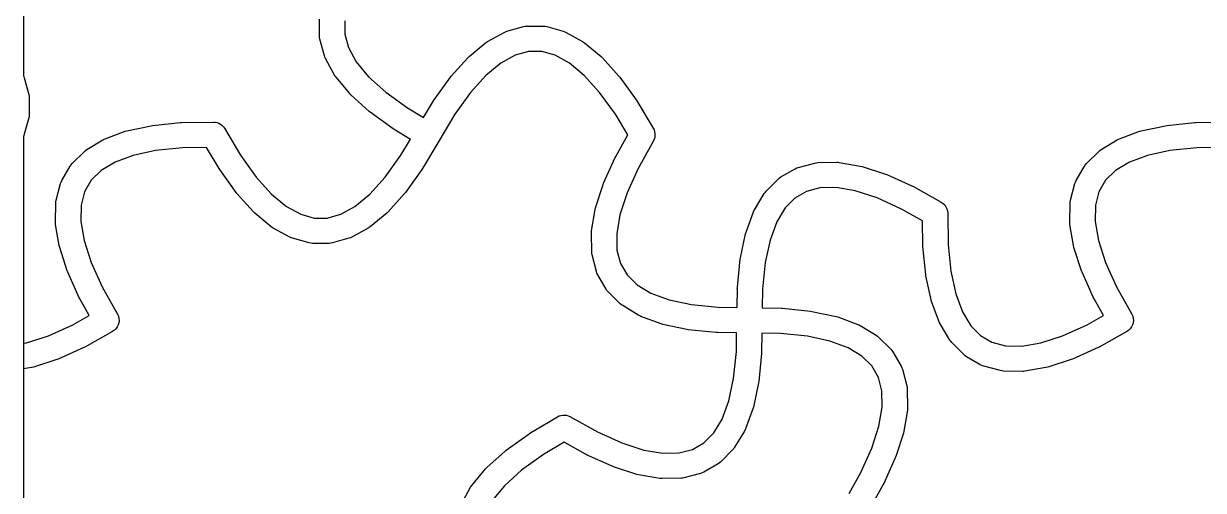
# Model space of a CAD drawing. Header units: millimetres. Extents: x 0 to 304, y 0 to 228.
# Drawn here: x 0 to 69.9, y 130.2 to 157.9 of the extents above; entities that cross this region are included whole.
import ezdxf

# ---------------------------------------------------------------- set-up
doc = ezdxf.new("R2010")
doc.units = ezdxf.units.MM
doc.layers.add('VISIBLE', color=7, linetype='CONTINUOUS')

msp = doc.modelspace()

# ---------------------------------------------------------------- linework, layer by layer
at = {"layer": 'VISIBLE'}
for p, q in [((0, 180.425513), (0, 154.775249)), ((17.525465, 157.149663), (17.525465, 158.131441)), ((19.025465, 158.029965), (19.025465, 157.251139)), ((27.491545, 156.816776), (28.471937, 157.357841)), ((28.471937, 157.357841), (28.551524, 157.395841)), ((28.551524, 157.395841), (28.635022, 157.424237)), ((28.635022, 157.424237), (29.616454, 157.694769)), ((29.616454, 157.694769), (29.715198, 157.714963)), ((29.715198, 157.714963), (29.815759, 157.721735)), ((29.815759, 157.721735), (30.797538, 157.721735)), ((30.797538, 157.721735), (30.898098, 157.714963)), ((30.898098, 157.714963), (30.996842, 157.694769)), ((30.996842, 157.694769), (31.978274, 157.424237)), ((31.978274, 157.424237), (32.061772, 157.395841)), ((32.061772, 157.395841), (32.141359, 157.357841)), ((32.141359, 157.357841), (33.121751, 156.816776)), ((17.532237, 157.049102), (17.525465, 157.149663)), ((17.552431, 156.950358), (17.532237, 157.049102)), ((17.822964, 155.968926), (17.552431, 156.950358)), ((19.025465, 157.251139), (19.245472, 156.453002)), ((26.396516, 155.92585), (27.375174, 156.737448)), ((27.375174, 156.737448), (27.431493, 156.77985)), ((27.431493, 156.77985), (27.491545, 156.816776)), ((33.121751, 156.816776), (33.181803, 156.77985)), ((33.181803, 156.77985), (33.238123, 156.737448)), ((33.238123, 156.737448), (34.21678, 155.92585)), ((17.851359, 155.885428), (17.822964, 155.968926)), ((17.889359, 155.805841), (17.851359, 155.885428)), ((19.245472, 156.453002), (19.709524, 155.612156)), ((26.3184, 155.850921), (26.396516, 155.92585)), ((29.119098, 156.001728), (28.278252, 155.537676)), ((29.917235, 156.221735), (29.119098, 156.001728)), ((30.696061, 156.221735), (29.917235, 156.221735)), ((31.494198, 156.001728), (30.696061, 156.221735)), ((32.335044, 155.537676), (31.494198, 156.001728)), ((34.21678, 155.92585), (34.294897, 155.850921)), ((18.430424, 154.825449), (17.889359, 155.805841)), ((19.709524, 155.612156), (20.441331, 154.729713)), ((25.34217, 154.768791), (26.3184, 155.850921)), ((28.278252, 155.537676), (27.395809, 154.805869)), ((33.217487, 154.805869), (32.335044, 155.537676)), ((34.294897, 155.850921), (35.271126, 154.768791)), ((0, 154.775249), (0.013415, 154.747153)), ((0.013415, 154.747153), (0.04181, 154.663656)), ((0.04181, 154.663656), (0.312343, 153.682224)), ((18.467351, 154.765397), (18.430424, 154.825449)), ((18.509752, 154.709077), (18.467351, 154.765397)), ((19.32135, 153.73042), (18.509752, 154.709077)), ((20.441331, 154.729713), (21.452409, 153.817582)), ((24.317117, 153.351736), (25.290225, 154.704399)), ((25.290225, 154.704399), (25.34217, 154.768791)), ((27.395809, 154.805869), (26.483678, 153.794791)), ((34.129618, 153.794791), (33.217487, 154.805869)), ((35.271126, 154.768791), (35.323071, 154.704399)), ((35.323071, 154.704399), (36.296179, 153.351736)), ((21.452409, 153.817582), (22.745457, 152.887361)), ((26.483678, 153.794791), (25.553457, 152.501743)), ((35.059839, 152.501743), (34.129618, 153.794791)), ((0.312343, 153.682224), (0.332537, 153.583479)), ((0.332537, 153.583479), (0.339309, 153.482919)), ((0.339309, 153.482919), (0.339309, 152.50114)), ((19.396279, 153.652303), (19.32135, 153.73042)), ((20.47841, 152.676074), (19.396279, 153.652303)), ((23.697243, 152.319002), (24.282013, 153.298269)), ((24.282013, 153.298269), (24.317117, 153.351736)), ((36.296179, 153.351736), (36.331283, 153.298269)), ((36.331283, 153.298269), (37.300576, 151.675074)), ((0.332537, 152.40058), (0.312343, 152.301835)), ((0.339309, 152.50114), (0.332537, 152.40058)), ((20.542802, 152.624129), (20.47841, 152.676074)), ((21.895464, 151.651021), (20.542802, 152.624129)), ((22.745457, 152.887361), (23.697243, 152.319002)), ((25.553457, 152.501743), (24.600576, 150.90603)), ((35.790717, 151.277802), (35.059839, 152.501743)), ((0.312343, 152.301835), (0.04181, 151.320403)), ((6.126377, 151.5254), (7.551644, 151.829774)), ((7.551644, 151.829774), (7.633382, 151.842564)), ((7.633382, 151.842564), (9.291376, 152.008968)), ((9.291376, 152.008968), (9.355231, 152.012636)), ((9.355231, 152.012636), (11.245606, 152.040471)), ((11.245606, 152.040471), (11.357499, 152.033741)), ((11.357499, 152.033741), (11.467139, 152.010409)), ((11.467139, 152.010409), (11.572077, 151.970996)), ((11.572077, 151.970996), (11.669969, 151.916384)), ((11.669969, 151.916384), (11.758628, 151.847792)), ((11.758628, 151.847792), (11.836074, 151.766752)), ((11.836074, 151.766752), (11.900576, 151.675074)), ((66.223423, 151.5254), (67.648689, 151.829774)), ((67.648689, 151.829774), (67.730427, 151.842564)), ((67.730427, 151.842564), (69.388421, 152.008968)), ((69.388421, 152.008968), (69.452277, 152.012636)), ((69.452277, 152.012636), (70.909686, 152.034096)), ((0.013415, 151.236905), (0, 151.208809)), ((0, 151.208809), (0, 138.938192)), ((0.04181, 151.320403), (0.013415, 151.236905)), ((3.744577, 150.413842), (4.703349, 150.992353)), ((4.703349, 150.992353), (4.765354, 151.025897)), ((4.765354, 151.025897), (4.830235, 151.05347)), ((4.830235, 151.05347), (6.022428, 151.495213)), ((6.022428, 151.495213), (6.126377, 151.5254)), ((11.900576, 151.675074), (12.853457, 150.079361)), ((21.948931, 151.615917), (21.895464, 151.651021)), ((21.948931, 151.615917), (22.928199, 151.031146)), ((22.359839, 150.079361), (22.928199, 151.031146)), ((35.080597, 150.004919), (35.790717, 151.277802)), ((37.300576, 151.675074), (37.350694, 151.574807)), ((37.358762, 151.026855), (37.311618, 150.925155)), ((37.350694, 151.574807), (37.385308, 151.46819)), ((37.390222, 151.134445), (37.358762, 151.026855)), ((37.385308, 151.46819), (37.403645, 151.357605)), ((37.405295, 151.245522), (37.390222, 151.134445)), ((37.403645, 151.357605), (37.405295, 151.245522)), ((63.841623, 150.413842), (64.800394, 150.992353)), ((64.800394, 150.992353), (64.8624, 151.025897)), ((64.8624, 151.025897), (64.92728, 151.05347)), ((64.92728, 151.05347), (66.119473, 151.495213)), ((66.119473, 151.495213), (66.223423, 151.5254)), ((2.880531, 149.591125), (3.605535, 150.305804)), ((3.605535, 150.305804), (3.671874, 150.363917)), ((3.671874, 150.363917), (3.744577, 150.413842)), ((7.824399, 150.354199), (6.492714, 150.06981)), ((9.409322, 150.51327), (7.824399, 150.354199)), ((10.834724, 150.534258), (9.409322, 150.51327)), ((11.582013, 149.282835), (10.834724, 150.534258)), ((24.600576, 150.90603), (23.631283, 149.282835)), ((37.311618, 150.925155), (36.406131, 149.302079)), ((62.977576, 149.591125), (63.70258, 150.305804)), ((63.70258, 150.305804), (63.76892, 150.363917)), ((63.76892, 150.363917), (63.841623, 150.413842)), ((67.921444, 150.354199), (66.589759, 150.06981)), ((69.506367, 150.51327), (67.921444, 150.354199)), ((70.93177, 150.534258), (69.506367, 150.51327)), ((2.81367, 149.515707), (2.880531, 149.591125)), ((5.417729, 149.671496), (4.595425, 149.175327)), ((6.492714, 150.06981), (5.417729, 149.671496)), ((12.853457, 150.079361), (13.783678, 148.786313)), ((21.429618, 148.786313), (22.359839, 150.079361)), ((34.366959, 148.428717), (35.051845, 149.947785)), ((35.051845, 149.947785), (35.080597, 150.004919)), ((45.901527, 149.358341), (46.886738, 149.614769)), ((46.886738, 149.614769), (46.973247, 149.631927)), ((46.973247, 149.631927), (47.061172, 149.638811)), ((47.061172, 149.638811), (48.180748, 149.660431)), ((48.180748, 149.660431), (48.251218, 149.658478)), ((48.251218, 149.658478), (48.321193, 149.649917)), ((48.321193, 149.649917), (49.574534, 149.436382)), ((62.910715, 149.515707), (62.977576, 149.591125)), ((65.514774, 149.671496), (64.69247, 149.175327)), ((66.589759, 150.06981), (65.514774, 149.671496)), ((2.266635, 148.58176), (2.757525, 149.432005)), ((2.757525, 149.432005), (2.81367, 149.515707)), ((4.595425, 149.175327), (4.005824, 148.594124)), ((11.617117, 149.229368), (11.582013, 149.282835)), ((12.590225, 147.876705), (11.617117, 149.229368)), ((23.596179, 149.229368), (22.623071, 147.876705)), ((23.631283, 149.282835), (23.596179, 149.229368)), ((36.406131, 149.302079), (35.751429, 147.849961)), ((44.865195, 148.791153), (45.71544, 149.282042)), ((45.71544, 149.282042), (45.805914, 149.326458)), ((45.805914, 149.326458), (45.901527, 149.358341)), ((49.574534, 149.436382), (49.67965, 149.410549)), ((49.67965, 149.410549), (51.066154, 148.961511)), ((51.066154, 148.961511), (51.143336, 148.931719)), ((51.143336, 148.931719), (52.662403, 148.246832)), ((62.363681, 148.58176), (62.85457, 149.432005)), ((62.85457, 149.432005), (62.910715, 149.515707)), ((64.69247, 149.175327), (64.10287, 148.594124)), ((1.933909, 147.410462), (2.190336, 148.395674)), ((2.190336, 148.395674), (2.22222, 148.491286)), ((2.22222, 148.491286), (2.266635, 148.58176)), ((4.005824, 148.594124), (3.616412, 147.919641)), ((13.783678, 148.786313), (14.695809, 147.775235)), ((20.517487, 147.775235), (21.429618, 148.786313)), ((33.888129, 146.965031), (34.337166, 148.351535)), ((34.337166, 148.351535), (34.366959, 148.428717)), ((43.991397, 147.943143), (44.706075, 148.668147)), ((44.706075, 148.668147), (44.781493, 148.735008)), ((44.781493, 148.735008), (44.865195, 148.791153)), ((52.662403, 148.246832), (52.719538, 148.218081)), ((52.719538, 148.218081), (54.370567, 147.296999)), ((62.030954, 147.410462), (62.287382, 148.395674)), ((62.287382, 148.395674), (62.319265, 148.491286)), ((62.319265, 148.491286), (62.363681, 148.58176)), ((64.10287, 148.594124), (63.713457, 147.919641)), ((3.616412, 147.919641), (3.407875, 147.118431)), ((12.64217, 147.812313), (12.590225, 147.876705)), ((13.6184, 146.730183), (12.64217, 147.812313)), ((14.695809, 147.775235), (15.578252, 147.043428)), ((19.635044, 147.043428), (20.517487, 147.775235)), ((22.571126, 147.812313), (21.594897, 146.730183)), ((22.623071, 147.876705), (22.571126, 147.812313)), ((35.751429, 147.849961), (35.331875, 146.554493)), ((43.304847, 146.845328), (43.883358, 147.8041)), ((43.883358, 147.8041), (43.933283, 147.876803)), ((43.933283, 147.876803), (43.991397, 147.943143)), ((45.703077, 147.542853), (45.121873, 146.953253)), ((46.377559, 147.932266), (45.703077, 147.542853)), ((47.17877, 148.140803), (46.377559, 147.932266)), ((48.13899, 148.159345), (47.17877, 148.140803)), ((49.269112, 147.966803), (48.13899, 148.159345)), ((50.564579, 147.547249), (49.269112, 147.966803)), ((52.016698, 146.892547), (50.564579, 147.547249)), ((63.713457, 147.919641), (63.50492, 147.118431)), ((1.888247, 146.116452), (1.909866, 147.236029)), ((1.909866, 147.236029), (1.91675, 147.323953)), ((1.91675, 147.323953), (1.933909, 147.410462)), ((3.407875, 147.118431), (3.389333, 146.15821)), ((15.578252, 147.043428), (16.419098, 146.579376)), ((18.794198, 146.579376), (19.635044, 147.043428)), ((33.648761, 145.606574), (33.862296, 146.859915)), ((33.862296, 146.859915), (33.888129, 146.965031)), ((43.271304, 146.783323), (43.304847, 146.845328)), ((45.121873, 146.953253), (44.625705, 146.130949)), ((53.261627, 146.198022), (52.016698, 146.892547)), ((54.370567, 147.296999), (54.478751, 147.223598)), ((54.478751, 147.223598), (54.572544, 147.132527)), ((54.572544, 147.132527), (54.649098, 147.026551)), ((54.649098, 147.026551), (54.706087, 146.908893)), ((54.706087, 146.908893), (54.741779, 146.783126)), ((61.985292, 146.116452), (62.006911, 147.236029)), ((62.006911, 147.236029), (62.013796, 147.323953)), ((62.013796, 147.323953), (62.030954, 147.410462)), ((63.50492, 147.118431), (63.486378, 146.15821)), ((1.8902, 146.045982), (1.888247, 146.116452)), ((3.389333, 146.15821), (3.581875, 145.028088)), ((13.696516, 146.655254), (13.6184, 146.730183)), ((14.675174, 145.843656), (13.696516, 146.655254)), ((16.419098, 146.579376), (17.217235, 146.359369)), ((17.217235, 146.359369), (17.996061, 146.359369)), ((17.996061, 146.359369), (18.794198, 146.579376)), ((21.51678, 146.655254), (20.538123, 145.843656)), ((21.594897, 146.730183), (21.51678, 146.655254)), ((35.331875, 146.554493), (35.139333, 145.424371)), ((42.801987, 145.52625), (43.24373, 146.718443)), ((43.24373, 146.718443), (43.271304, 146.783323)), ((44.625705, 146.130949), (44.22739, 145.055963)), ((53.283087, 144.740613), (53.261627, 146.198022)), ((54.741779, 146.783126), (54.75509, 146.653071)), ((54.75509, 146.653071), (54.782453, 144.794703)), ((61.987245, 146.045982), (61.985292, 146.116452)), ((63.486378, 146.15821), (63.67892, 145.028088)), ((1.898761, 145.976007), (1.8902, 146.045982)), ((2.112296, 144.722666), (1.898761, 145.976007)), ((14.731493, 145.801254), (14.675174, 145.843656)), ((14.791545, 145.764328), (14.731493, 145.801254)), ((15.771937, 145.223263), (14.791545, 145.764328)), ((20.421751, 145.764328), (19.441359, 145.223263)), ((20.481803, 145.801254), (20.421751, 145.764328)), ((20.538123, 145.843656), (20.481803, 145.801254)), ((33.638247, 145.466129), (33.6402, 145.536599)), ((33.659866, 144.346553), (33.638247, 145.466129)), ((33.6402, 145.536599), (33.648761, 145.606574)), ((35.139333, 145.424371), (35.157875, 144.464151)), ((42.467426, 143.997033), (42.7718, 145.4223)), ((42.7718, 145.4223), (42.801987, 145.52625)), ((61.995806, 145.976007), (61.987245, 146.045982)), ((62.209341, 144.722666), (61.995806, 145.976007)), ((2.138129, 144.61755), (2.112296, 144.722666)), ((3.581875, 145.028088), (4.001429, 143.732621)), ((15.851524, 145.185263), (15.771937, 145.223263)), ((15.935022, 145.156868), (15.851524, 145.185263)), ((16.916454, 144.886335), (15.935022, 145.156868)), ((17.015198, 144.866141), (16.916454, 144.886335)), ((17.115759, 144.859369), (17.015198, 144.866141)), ((18.097538, 144.859369), (17.115759, 144.859369)), ((18.198098, 144.866141), (18.097538, 144.859369)), ((18.296842, 144.886335), (18.198098, 144.866141)), ((19.278274, 145.156868), (18.296842, 144.886335)), ((19.361772, 145.185263), (19.278274, 145.156868)), ((19.441359, 145.223263), (19.361772, 145.185263)), ((44.22739, 145.055963), (43.943001, 143.724279)), ((53.286754, 144.676757), (53.283087, 144.740613)), ((54.782453, 144.794703), (54.941524, 143.20978)), ((62.235174, 144.61755), (62.209341, 144.722666)), ((63.67892, 145.028088), (64.098474, 143.732621)), ((2.587166, 143.231046), (2.138129, 144.61755)), ((33.66675, 144.258628), (33.659866, 144.346553)), ((33.683909, 144.172119), (33.66675, 144.258628)), ((33.940336, 143.186908), (33.683909, 144.172119)), ((35.157875, 144.464151), (35.366412, 143.66294)), ((53.453159, 143.018763), (53.286754, 144.676757)), ((62.684211, 143.231046), (62.235174, 144.61755)), ((4.001429, 143.732621), (4.656131, 142.280502)), ((35.366412, 143.66294), (35.755824, 142.988458)), ((42.288232, 142.257302), (42.454637, 143.915296)), ((42.454637, 143.915296), (42.467426, 143.997033)), ((43.943001, 143.724279), (43.78393, 142.139356)), ((64.098474, 143.732621), (64.753176, 142.280502)), ((2.616959, 143.153864), (2.587166, 143.231046)), ((3.301845, 141.634797), (2.616959, 143.153864)), ((33.97222, 143.091296), (33.940336, 143.186908)), ((34.016635, 143.000822), (33.97222, 143.091296)), ((34.507525, 142.150576), (34.016635, 143.000822)), ((35.755824, 142.988458), (36.345425, 142.407254)), ((53.465949, 142.937025), (53.453159, 143.018763)), ((53.770323, 141.511758), (53.465949, 142.937025)), ((54.941524, 143.20978), (55.225913, 141.878095)), ((62.714004, 143.153864), (62.684211, 143.231046)), ((63.39889, 141.634797), (62.714004, 143.153864)), ((4.656131, 142.280502), (5.561618, 140.657426)), ((34.56367, 142.066875), (34.507525, 142.150576)), ((34.630531, 141.991456), (34.56367, 142.066875)), ((35.355535, 141.276778), (34.630531, 141.991456)), ((36.345425, 142.407254), (37.167729, 141.911086)), ((37.167729, 141.911086), (38.242714, 141.512772)), ((42.284564, 142.193446), (42.267771, 141.05299)), ((42.284564, 142.193446), (42.288232, 142.257302)), ((43.78393, 142.139356), (43.767609, 141.030906)), ((64.753176, 142.280502), (65.658663, 140.657426)), ((3.330597, 141.577662), (3.301845, 141.634797)), ((3.886282, 140.581602), (3.330597, 141.577662)), ((35.421874, 141.218664), (35.355535, 141.276778)), ((35.494577, 141.16874), (35.421874, 141.218664)), ((38.242714, 141.512772), (39.574399, 141.228382)), ((39.574399, 141.228382), (41.159322, 141.069311)), ((53.800509, 141.407809), (53.770323, 141.511758)), ((54.242253, 140.215616), (53.800509, 141.407809)), ((55.225913, 141.878095), (55.624227, 140.80311)), ((63.427642, 141.577662), (63.39889, 141.634797)), ((63.983327, 140.581602), (63.427642, 141.577662)), ((2.918175, 140.041512), (3.886282, 140.581602)), ((5.561618, 140.657426), (5.615118, 140.538141)), ((5.615118, 140.538141), (5.647091, 140.411377)), ((36.453349, 140.590228), (35.494577, 141.16874)), ((36.515354, 140.556685), (36.453349, 140.590228)), ((36.580235, 140.529111), (36.515354, 140.556685)), ((37.772428, 140.087368), (36.580235, 140.529111)), ((41.159322, 141.069311), (42.267771, 141.05299)), ((43.767609, 141.030906), (44.908065, 141.014114)), ((44.908065, 141.014114), (44.97192, 141.010446)), ((44.97192, 141.010446), (46.629915, 140.844041)), ((46.629915, 140.844041), (46.711652, 140.831251)), ((46.711652, 140.831251), (48.136919, 140.526877)), ((48.136919, 140.526877), (48.240868, 140.496691)), ((55.624227, 140.80311), (56.120396, 139.980806)), ((63.015221, 140.041512), (63.983327, 140.581602)), ((65.658663, 140.657426), (65.712163, 140.538141)), ((65.712163, 140.538141), (65.744137, 140.411377)), ((1.466057, 139.38681), (2.918175, 140.041512)), ((5.550576, 139.907507), (5.474022, 139.801532)), ((5.607565, 140.025166), (5.550576, 139.907507)), ((5.643257, 140.150933), (5.607565, 140.025166)), ((5.656567, 140.280987), (5.643257, 140.150933)), ((5.647091, 140.411377), (5.656567, 140.280987)), ((37.876377, 140.057182), (37.772428, 140.087368)), ((39.301644, 139.752807), (37.876377, 140.057182)), ((48.240868, 140.496691), (49.433061, 140.054948)), ((49.433061, 140.054948), (49.497942, 140.027374)), ((49.497942, 140.027374), (49.559947, 139.99383)), ((49.559947, 139.99383), (50.518719, 139.415319)), ((54.269826, 140.150736), (54.242253, 140.215616)), ((54.30337, 140.08873), (54.269826, 140.150736)), ((54.881881, 139.129959), (54.30337, 140.08873)), ((56.120396, 139.980806), (56.701599, 139.391206)), ((61.563102, 139.38681), (63.015221, 140.041512)), ((65.647621, 139.907507), (65.571067, 139.801532)), ((65.70461, 140.025166), (65.647621, 139.907507)), ((65.740302, 140.150933), (65.70461, 140.025166)), ((65.753612, 140.280987), (65.740302, 140.150933)), ((65.744137, 140.411377), (65.753612, 140.280987)), ((0.170589, 138.967256), (1.466057, 139.38681)), ((5.272045, 139.63706), (3.621015, 138.715978)), ((5.380228, 139.710461), (5.272045, 139.63706)), ((5.474022, 139.801532), (5.380228, 139.710461)), ((39.383382, 139.740018), (39.301644, 139.752807)), ((41.041376, 139.573613), (39.383382, 139.740018)), ((41.105231, 139.569945), (41.041376, 139.573613)), ((42.245687, 139.553153), (41.105231, 139.569945)), ((42.229366, 138.444703), (42.245687, 139.553153)), ((43.745525, 139.531069), (43.728732, 138.390613)), ((44.853975, 139.514748), (43.745525, 139.531069)), ((46.438897, 139.355677), (44.853975, 139.514748)), ((47.770582, 139.071287), (46.438897, 139.355677)), ((50.518719, 139.415319), (50.591422, 139.365395)), ((50.591422, 139.365395), (50.657762, 139.307281)), ((50.657762, 139.307281), (51.382766, 138.592602)), ((54.931805, 139.057256), (54.881881, 139.129959)), ((56.701599, 139.391206), (57.376082, 139.001793)), ((60.267634, 138.967256), (61.563102, 139.38681)), ((65.36909, 139.63706), (63.71806, 138.715978)), ((65.477273, 139.710461), (65.36909, 139.63706)), ((65.571067, 139.801532), (65.477273, 139.710461)), ((0, 138.938192), (0.170589, 138.967256)), ((0, 138.938192), (0, 137.416578)), ((3.563881, 138.687226), (2.044813, 138.00234)), ((3.621015, 138.715978), (3.563881, 138.687226)), ((42.070295, 136.85978), (42.229366, 138.444703)), ((48.845567, 138.672973), (47.770582, 139.071287)), ((49.667872, 138.176805), (48.845567, 138.672973)), ((51.382766, 138.592602), (51.449627, 138.517184)), ((51.449627, 138.517184), (51.505772, 138.433482)), ((51.505772, 138.433482), (51.996661, 137.583237)), ((54.989919, 138.990916), (54.931805, 139.057256)), ((55.704598, 138.265912), (54.989919, 138.990916)), ((57.376082, 139.001793), (58.177292, 138.793256)), ((58.177292, 138.793256), (59.137513, 138.774714)), ((59.137513, 138.774714), (60.267634, 138.967256)), ((63.660926, 138.687226), (62.141858, 138.00234)), ((63.71806, 138.715978), (63.660926, 138.687226)), ((1.967632, 137.972547), (0.581127, 137.52351)), ((2.044813, 138.00234), (1.967632, 137.972547)), ((43.725065, 138.326757), (43.55866, 136.668763)), ((43.728732, 138.390613), (43.725065, 138.326757)), ((50.257472, 137.595601), (49.667872, 138.176805)), ((55.780016, 138.199051), (55.704598, 138.265912)), ((55.863718, 138.142906), (55.780016, 138.199051)), ((56.713963, 137.652016), (55.863718, 138.142906)), ((62.064677, 137.972547), (60.678172, 137.52351)), ((62.141858, 138.00234), (62.064677, 137.972547)), ((0.476011, 137.497677), (0, 137.416578)), ((0, 137.416578), (0, 127.578017)), ((0.581127, 137.52351), (0.476011, 137.497677)), ((50.646885, 136.921119), (50.257472, 137.595601)), ((51.996661, 137.583237), (52.041076, 137.492763)), ((52.041076, 137.492763), (52.07296, 137.397151)), ((52.07296, 137.397151), (52.329388, 136.41194)), ((56.804437, 137.607601), (56.713963, 137.652016)), ((56.900049, 137.575718), (56.804437, 137.607601)), ((57.885261, 137.31929), (56.900049, 137.575718)), ((57.971769, 137.302132), (57.885261, 137.31929)), ((58.059694, 137.295247), (57.971769, 137.302132)), ((59.179271, 137.273628), (58.059694, 137.295247)), ((59.24974, 137.275581), (59.179271, 137.273628)), ((59.319715, 137.284142), (59.24974, 137.275581)), ((60.573056, 137.497677), (59.319715, 137.284142)), ((60.678172, 137.52351), (60.573056, 137.497677)), ((41.785906, 135.528095), (42.070295, 136.85978)), ((43.54587, 136.587025), (43.241496, 135.161758)), ((43.55866, 136.668763), (43.54587, 136.587025)), ((50.855421, 136.119908), (50.646885, 136.921119)), ((52.329388, 136.41194), (52.346546, 136.325431)), ((52.346546, 136.325431), (52.35343, 136.237506)), ((50.873964, 135.159687), (50.855421, 136.119908)), ((52.35343, 136.237506), (52.37505, 135.11793)), ((41.387592, 134.45311), (41.785906, 135.528095)), ((43.21131, 135.057809), (42.769566, 133.865616)), ((43.241496, 135.161758), (43.21131, 135.057809)), ((50.681421, 134.029566), (50.873964, 135.159687)), ((52.364536, 134.977485), (52.151, 133.724144)), ((52.373097, 135.04746), (52.364536, 134.977485)), ((52.37505, 135.11793), (52.373097, 135.04746)), ((30.000408, 133.616664), (31.623604, 134.585957)), ((31.623604, 134.585957), (31.723871, 134.636075)), ((31.723871, 134.636075), (31.830488, 134.670689)), ((31.830488, 134.670689), (31.941073, 134.689026)), ((31.941073, 134.689026), (32.053156, 134.690676)), ((32.053156, 134.690676), (32.164233, 134.675603)), ((32.164233, 134.675603), (32.271823, 134.644143)), ((32.271823, 134.644143), (32.373522, 134.596999)), ((32.373522, 134.596999), (33.996598, 133.691512)), ((40.891423, 133.630806), (41.387592, 134.45311)), ((28.594279, 132.608452), (29.946942, 133.58156)), ((29.946942, 133.58156), (30.000408, 133.616664)), ((33.996598, 133.691512), (35.448717, 133.03681)), ((40.31022, 133.041206), (40.891423, 133.630806)), ((42.708449, 133.73873), (42.129938, 132.779959)), ((42.741993, 133.800736), (42.708449, 133.73873)), ((42.769566, 133.865616), (42.741993, 133.800736)), ((50.261867, 132.734098), (50.681421, 134.029566)), ((52.125168, 133.619028), (51.67613, 132.232523)), ((52.151, 133.724144), (52.125168, 133.619028)), ((32.020876, 133.076098), (30.796935, 132.34522)), ((33.293759, 132.365978), (32.020876, 133.076098)), ((35.448717, 133.03681), (36.744185, 132.617256)), ((39.635737, 132.651793), (40.31022, 133.041206)), ((27.447757, 131.580278), (28.529887, 132.556507)), ((28.529887, 132.556507), (28.594279, 132.608452)), ((30.796935, 132.34522), (29.503887, 131.414999)), ((33.350893, 132.337226), (33.293759, 132.365978)), ((34.869961, 131.65234), (33.350893, 132.337226)), ((36.744185, 132.617256), (37.874306, 132.424714)), ((37.874306, 132.424714), (38.834527, 132.443256)), ((38.834527, 132.443256), (39.635737, 132.651793)), ((42.0219, 132.640916), (41.307221, 131.915912)), ((42.080014, 132.707256), (42.0219, 132.640916)), ((42.129938, 132.779959), (42.080014, 132.707256)), ((49.607166, 131.281979), (50.261867, 132.734098)), ((51.646338, 132.155342), (50.961451, 130.636274)), ((51.67613, 132.232523), (51.646338, 132.155342)), ((26.561229, 130.523504), (27.372827, 131.502161)), ((27.372827, 131.502161), (27.447757, 131.580278)), ((34.947142, 131.622547), (34.869961, 131.65234)), ((36.333647, 131.17351), (34.947142, 131.622547)), ((41.148101, 131.792906), (40.297856, 131.302016)), ((41.231803, 131.849051), (41.148101, 131.792906)), ((41.307221, 131.915912), (41.231803, 131.849051)), ((29.503887, 131.414999), (28.492809, 130.502869)), ((36.438763, 131.147677), (36.333647, 131.17351)), ((37.692103, 130.934142), (36.438763, 131.147677)), ((37.762079, 130.925581), (37.692103, 130.934142)), ((37.832548, 130.923628), (37.762079, 130.925581)), ((38.952125, 130.945247), (37.832548, 130.923628)), ((39.04005, 130.952132), (38.952125, 130.945247)), ((39.126558, 130.96929), (39.04005, 130.952132)), ((40.11177, 131.225718), (39.126558, 130.96929)), ((40.207382, 131.257601), (40.11177, 131.225718)), ((40.297856, 131.302016), (40.207382, 131.257601)), ((48.91264, 130.03705), (49.607166, 131.281979)), ((25.940837, 129.426741), (26.481902, 130.407132)), ((26.481902, 130.407132), (26.518828, 130.467184)), ((26.518828, 130.467184), (26.561229, 130.523504)), ((28.492809, 130.502869), (27.761001, 129.620426)), ((50.9327, 130.57914), (50.011618, 128.92811)), ((50.961451, 130.636274), (50.9327, 130.57914))]:
    msp.add_line(p, q, dxfattribs=at)

doc.saveas('drawing.dxf')
